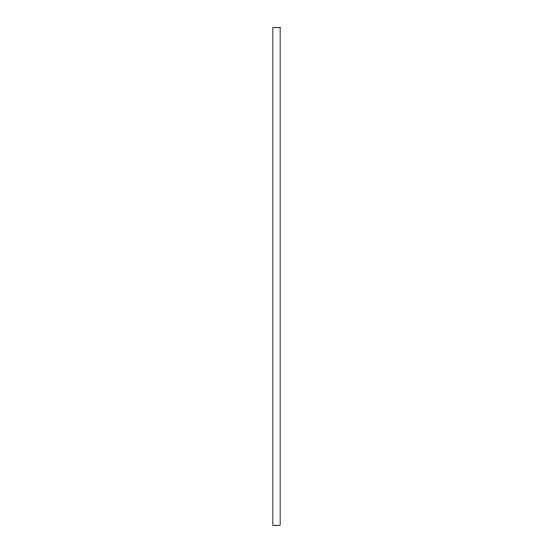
<?xml version="1.0" encoding="UTF-8"?>
<svg xmlns="http://www.w3.org/2000/svg" width="553" height="553" viewBox="0 0 553 553"><rect width="100%" height="100%" fill="white"/><g stroke="black" fill="none" stroke-linecap="round" stroke-linejoin="round"><path stroke-width="0.83" d="M280.15 27.65L272.85 27.65L272.85 525.35L280.15 525.35L280.15 27.65"/></g></svg>
